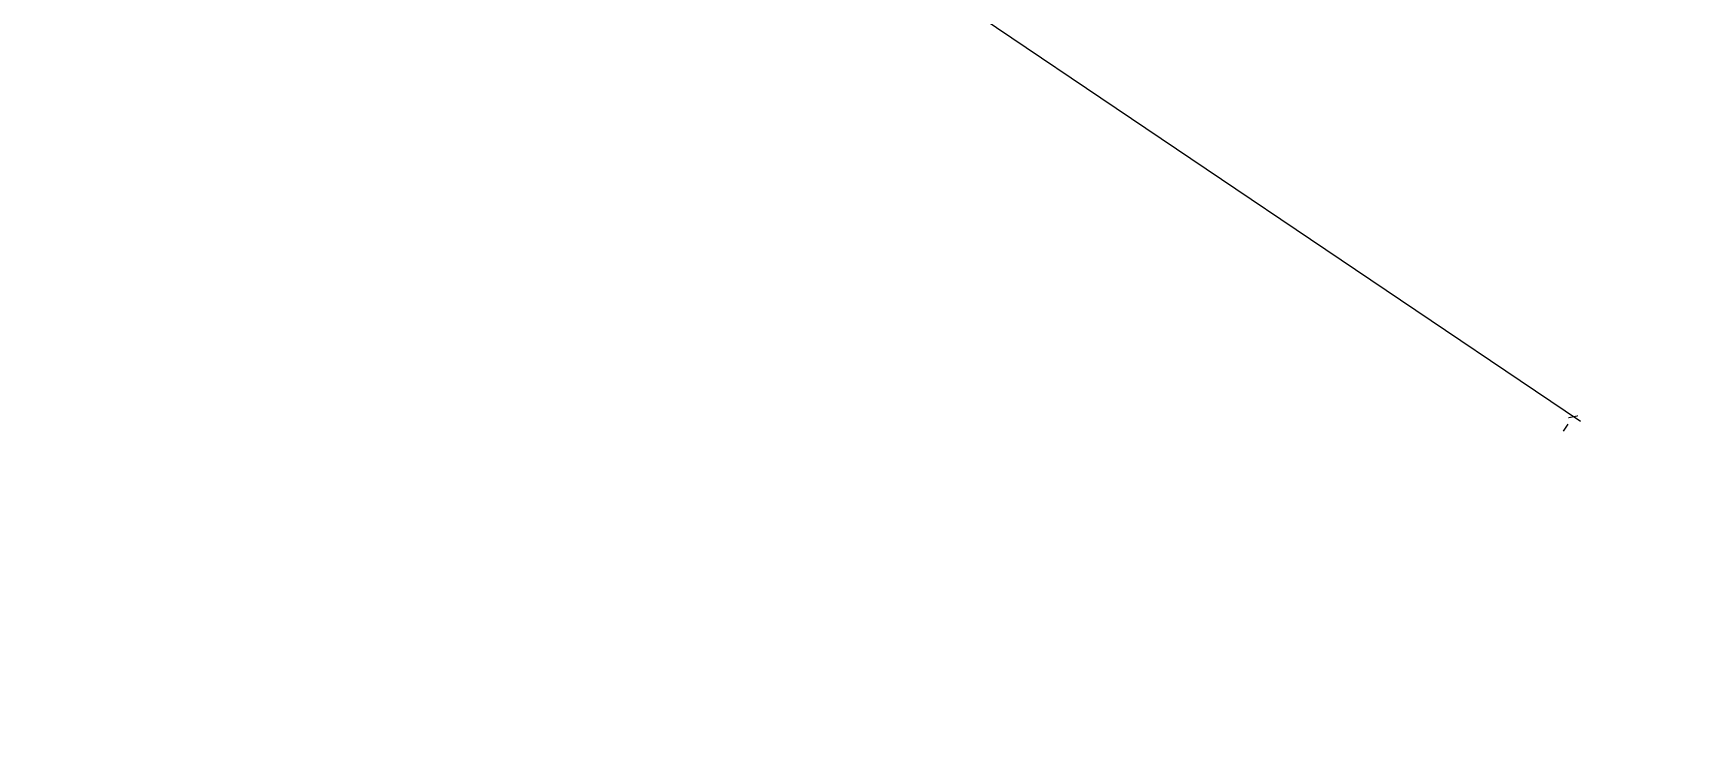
# Model space of a CAD drawing. Header units: millimetres. Extents: x -243740 to 150609, y -407537 to -187091.
# Drawn here: x 111915 to 149694, y -272356 to -256054 of the extents above; entities that cross this region are included whole.
import ezdxf

# ---------------------------------------------------------------- set-up
doc = ezdxf.new("R2010")
doc.units = ezdxf.units.MM
doc.linetypes.add('Штрих', pattern=[6.35, 3.175, -3.175])
doc.layers.add('A-ANNO-DIMS', color=7, linetype='Continuous', lineweight=9)
doc.layers.add('АР_монолит', color=252, linetype='Continuous', lineweight=50)
doc.layers.add('Вставка', color=252, linetype='Continuous')
doc.styles.add('GOST 2.304', font='')
doc.styles.get('GOST 2.304').set_extended_font_data('GOST Common')
doc.linetypes.add('Truba', pattern='A,3e-05,[4,MSH_7,S=1,R=0,X=0,Y=0],-3.022072', length=3.022102)
doc.dimstyles.new('М-200', dxfattribs={"dimtxt": 400, "dimasz": 160, "dimexe": 200, "dimexo": 400, "dimgap": 50, "dimtad": 1, "dimdec": 0, "dimzin": 0, "dimdsep": 46, "dimtxsty": 'GOST 2.304', "dimblk": 'ARCHTICK', "dimcen": 180, "dimdle": 200, "dimadec": 0, "dimazin": 0, "dimtfac": 1, "dimtdec": 0, "dimtmove": 1, "dimatfit": 0, "dimfxl": 1, "dimtolj": 1, "dimtzin": 0, "dimarcsym": 0})

# ---------------------------------------------------------------- blocks, each defined once
blk = doc.blocks.new('_ArchTick')
at = {"color": 0, "linetype": 'ByBlock', "const_width": 0.15}
blk.add_lwpolyline([(-0.5, -0.5), (0.5, 0.5)], dxfattribs=at)
blk = doc.blocks.new('*D44')
at = {"layer": 'A-ANNO-DIMS', "color": 0, "lineweight": -2}
for p, q in [((-22659, -81307), (-93376, -33608)), ((-93434, -34052), (-93322, -33886)), ((-23049, -81527), (-22937, -81361))]:
    blk.add_line(p, q, dxfattribs=at)
at = {"layer": 'Defpoints', "color": 0, "lineweight": 30, "transparency": 16777216}
for p in [(-93210, -33720), (-93210, -33720), (-22825, -81196)]:
    blk.add_point(p, dxfattribs=at)
at = {"layer": 'A-ANNO-DIMS', "color": 0, "lineweight": -2, "xscale": 160, "yscale": 160, "zscale": 160}
for p, rotation in [((-93210, -33720), 145.9999990259533), ((-22825, -81196), 325.9999990259533)]:
    blk.add_blockref('_ArchTick', p, dxfattribs=dict(at, rotation=rotation))
at = {"layer": 'A-ANNO-DIMS', "color": 0, "insert": (-57878, -57251), "char_height": 400, "attachment_point": 5, "rotation": 326, "style": 'GOST 2.304'}
blk.add_mtext('\\A1;84900', dxfattribs=at)
blk = doc.blocks.new('Оси200')
at = {"layer": 'A-ANNO-DIMS'}
dim = blk.add_aligned_dim(p1=(-22825.1, -81195.6), p2=(-93210.4, -33720.1), distance=0, dimstyle='М-200', dxfattribs=at)
dim.commit()
dim.dimension.update_dxf_attribs({"geometry": '*D44', "text_midpoint": (-57878, -57250.6)})
blk = doc.blocks.new('A$C010e0e93')
at = {"layer": 'A-ANNO-DIMS'}
blk.add_blockref('Оси200', (404604, 213804), dxfattribs=at)

msp = doc.modelspace()

# ---------------------------------------------------------------- block references
at = {"layer": 'Вставка', "linetype": 'Truba', "lineweight": 30, "ltscale": 100}
msp.add_blockref('A$C010e0e93', (-234640, -397437), dxfattribs=at)

doc.saveas('drawing.dxf')
